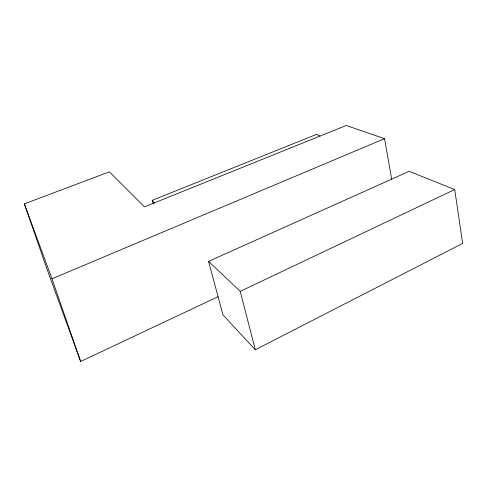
<?xml version="1.0" encoding="UTF-8"?>
<svg xmlns="http://www.w3.org/2000/svg" width="487" height="487" viewBox="0 0 487 487"><rect width="100%" height="100%" fill="white"/><g stroke="black" fill="none" stroke-linecap="round" stroke-linejoin="round"><path stroke-width="0.73" d="M255.298 349.769L462.65 243.409L454.712 189.546L409.141 171.314L208.558 261.373L222.955 314.846L255.298 349.769L240.225 291.348L208.558 261.373M240.225 291.348L454.712 189.546M391.658 179.119L384.56 138.661L346.227 125.5L144.481 206.859L109.344 171.838L24.35 203.858L46.673 268.136L80.641 361.5L218.085 296.674M80.641 361.5L51.987 278.789L384.56 138.661M153.308 203.931L152.273 200.321L316.617 134.357L320.026 136.013M152.273 200.321L154.781 203.14M24.35 203.858L51.987 278.789"/></g></svg>
